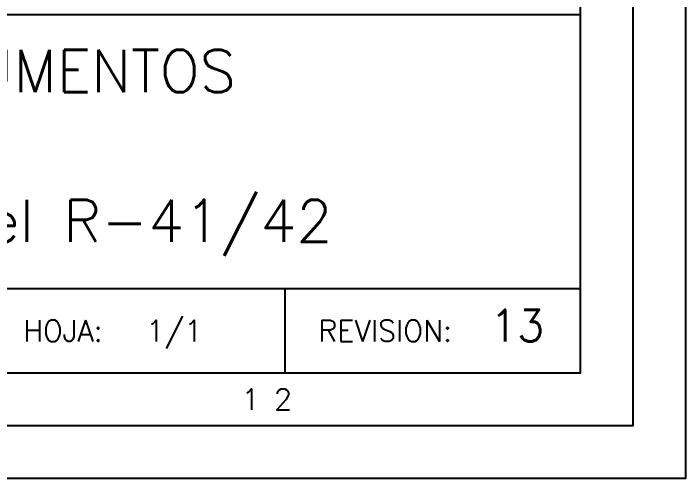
# Model space of a CAD drawing. Header units: millimetres. Extents: x 26 to 446, y 12 to 308.
# Drawn here: x 414.52 to 446.35, y 11.8 to 33.82 of the extents above; entities that cross this region are included whole.
import ezdxf

# ---------------------------------------------------------------- set-up
doc = ezdxf.new("R2010")
doc.units = ezdxf.units.MM
doc.layers.add('CAJETIN', color=1, linetype='Continuous')
doc.layers.add('FORMATO', color=7, linetype='Continuous')
doc.styles.add('PY', font='ROMANS.shx')

# ---------------------------------------------------------------- blocks, each defined once
blk = doc.blocks.new('MARCO-A1')
at = {"layer": 'FORMATO', "color": 1}
blk.add_lwpolyline([(0, 594), (841, 594), (841, 0), (0, 0)], close=True, dxfattribs=at)
at = {"layer": 'FORMATO', "color": 5}
blk.add_lwpolyline([(5, 589), (836, 589), (836, 5), (5, 5)], close=True, dxfattribs=at)
at = {"layer": 'FORMATO', "color": 8, "linetype": 'Continuous'}
blk.add_lwpolyline([(10, 584), (831, 584), (831, 10), (10, 10)], close=True, dxfattribs=at)
at = {"layer": 'FORMATO', "color": 1, "style": 'PY'}
blk.add_text('1 2', height=2, dxfattribs=at).set_placement((798.883, 6.5))

msp = doc.modelspace()

# ---------------------------------------------------------------- linework, layer by layer
at = {"layer": 'CAJETIN', "color": 8, "linetype": 'Continuous'}
for p, q in [((351.462, 33.776), (441.356, 33.776)), ((351.462, 20.792), (441.356, 20.792)), ((351.462, 20.792), (441.356, 20.792))]:
    msp.add_line(p, q, dxfattribs=at)
at = {"layer": 'CAJETIN', "color": 8}
msp.add_line((427.373, 20.792), (427.373, 16.796), dxfattribs=at)
msp.add_line((427.373, 20.792), (427.373, 16.796), dxfattribs=at)

# ---------------------------------------------------------------- block references
at = {"xscale": 0.499409123998651, "yscale": 0.499409123998651, "zscale": 0.499409123998651}
msp.add_blockref('MARCO-A1', (26.347, 11.802), dxfattribs=at)

# ---------------------------------------------------------------- texts
at = {"layer": 'CAJETIN', "color": 6, "style": 'PY'}
msp.add_text('13', height=1.4982, dxfattribs=at).set_placement((437.094, 18.295))
at = {"layer": 'CAJETIN', "color": 1, "style": 'PY'}
msp.add_text('1/1', height=0.9988, dxfattribs=at).set_placement((420.806, 18.295))
at = {"layer": 'CAJETIN', "color": 5, "char_height": 1.99764, "width": 88.63238, "attachment_point": 5, "style": 'PY'}
for s, insert in [('DIAGRAMAS DE TUBERÍAS E INSTRUMENTOS', (396.409, 31.095)), ('Dosificación minoritarios ADW/HDL Gel R-41/42', (396.409, 23.669))]:
    msp.add_mtext(s, dxfattribs=dict(at, insert=insert))
at = {"layer": 'FORMATO', "color": 1, "style": 'PY'}
for s, p in [('HOJA:', (414.973, 18.295)), ('REVISION:', (428.956, 18.295))]:
    msp.add_text(s, height=0.9988, dxfattribs=at).set_placement(p)

doc.saveas('drawing.dxf')
